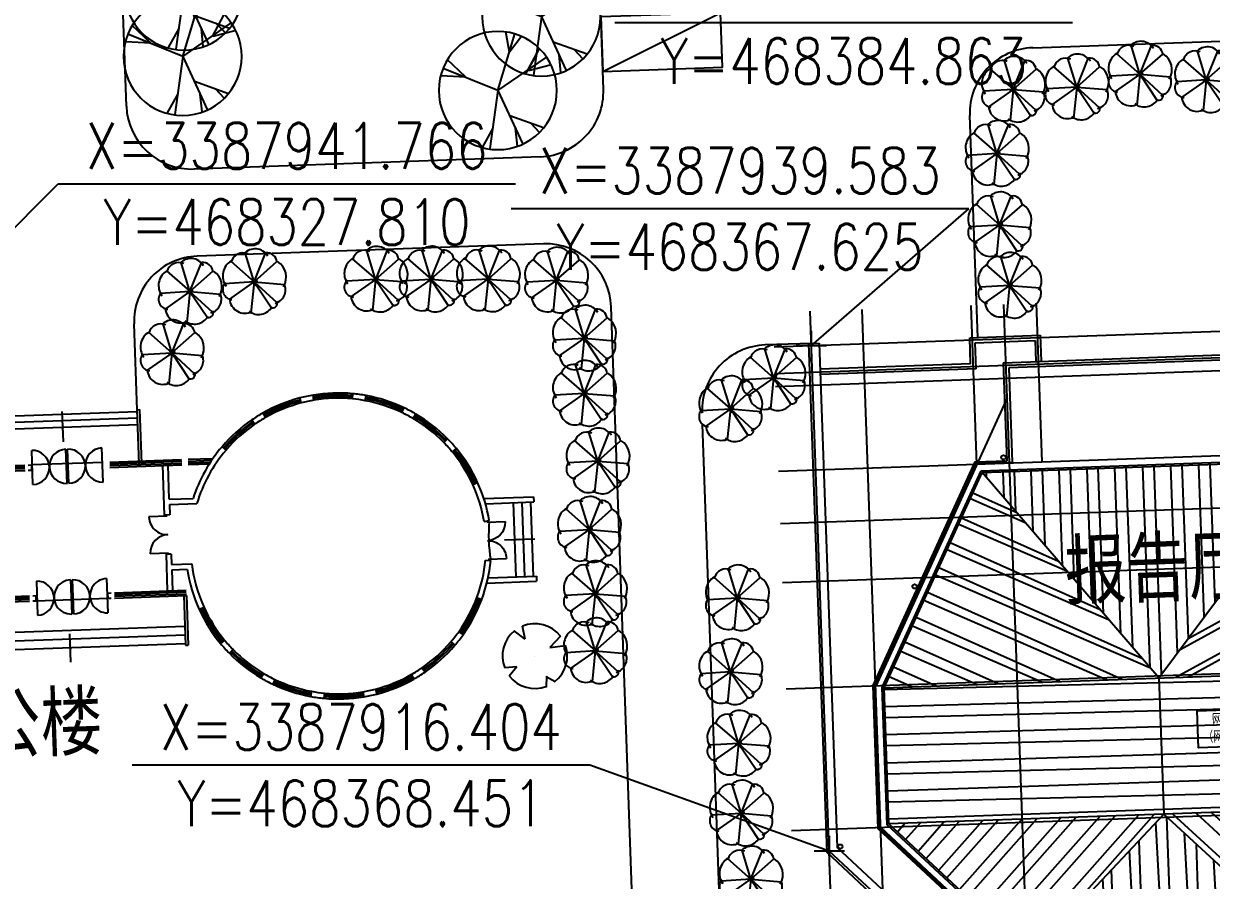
# Model space of a CAD drawing. Header units: millimetres. Extents: x 468001845 to 468595845, y 3387484553 to 3388325553.
# Drawn here: x 468331486 to 468385980, y 3387915068 to 3387954367 of the extents above; entities that cross this region are included whole.
import ezdxf
from ezdxf.enums import TextEntityAlignment as Align

# ---------------------------------------------------------------- set-up
doc = ezdxf.new("R2010")
doc.units = ezdxf.units.MM
doc.linetypes.add('10', pattern=[1, 0.5, 0.5])
for name, color, linetype in [('DE', 134, 'Continuous'), ('DOTE', 1, 'Continuous'), ('F-树13', 114, 'Continuous'), ('GROUND', 2, 'Continuous'), ('N-ROAD', 4, 'Continuous'), ('PUB_DIM', 3, 'Continuous'), ('PUB_TEXT', 7, 'Continuous'), ('ROOF', 4, 'Continuous'), ('STAIR', 121, 'Continuous'), ('TEXT', 7, 'Continuous'), ('WALL', 7, 'Continuous'), ('WINDOW', 4, 'Continuous'), ('WINDOW_TEXT', 7, 'Continuous'), ('树', 104, 'Continuous'), ('绿化', 3, 'Continuous'), ('花灌木', 223, 'Continuous')]:
    doc.layers.add(name, color=color, linetype=linetype)
doc.styles.add('_DIMFONT', font='TXT.shx')
doc.styles.add('_HZTXT', font='txt.shx', dxfattribs={"width": 0.7, "bigfont": 'HZTXT.shx'})
doc.styles.add('SIMPLEX', font='SIMPLEX.SHX')
doc.styles.add('WG', font='STXIHEI.TTF', dxfattribs={"width": 0.8})
pattern_1 = [(90, (-181850.1639569344, -6256.34161043202), (-1270, 1.13686837721616e-13), []), (90, (-182299.1767629878, -5807.328804378562), (-1270, 1.13686837721616e-13), [])]

# ---------------------------------------------------------------- blocks, each defined once
blk = doc.blocks.new('02PTRX08')
at = {"color": 0, "linetype": 'ByBlock'}
for p, q in [((-0.06754715253616528, 0), (0.0706788633450417, 0)), ((0, -0.05398104935652714), (0, 0.06044406731721086))]:
    blk.add_line(p, q, dxfattribs=at)
for centre, radius, start, end in [((-0.2444469110109084, 0.1575378588602652), 0.2358115336882705, 91.36555768195548, 199.1523514479919), ((-0.1620721245333456, 0.33056388872886), 0.1579939168603389, 65.30247100971155, 157.5633587433249), ((0.03956475817616756, 0.2261975507167842), 0.2948221334020513, 28.76711577752918, 117.9186645853691), ((0.243333004720955, 0.1785228134183621), 0.2262588638116571, 345.1795088572457, 83.81543695657898), ((-0.3189557791941517, -0.02049590830079229), 0.196235317676528, 126.0245225012421, 226.270048839066), ((0.2704011636932071, -0.0713858798600473), 0.2489044380003712, 292.6103806795982, 30.50757083112521), ((0.4433281197877985, 0.08979986208376367), 0.07382871021260978, 301.8635812136633, 87.21263883495439), ((-0.1917309953741331, -0.1458048667523828), 0.2781617517044052, 181.824264199946, 276.2171301845432), ((0.1480982003123392, -0.2501063259058718), 0.248636628984108, 244.9776269183911, 356.9743550590821), ((-0.0610443969785246, -0.3561255021637644), 0.1604041198624896, 196.7003815600659, 325.2047219933062)]:
    blk.add_arc(centre, radius, start, end, dxfattribs=at)
blk = doc.blocks.new('A$C62FD21C1')
at = {"layer": '绿化'}
blk.add_line((1458.402292311192, 1507.22363948822), (1444.248900055885, 1497.997279167175), dxfattribs=at)
at = {"layer": '花灌木'}
for p, q in [((1452.344236910343, 1502.226796627045), (1096.971836149693, 2846.2152967453)), ((1454.432615250349, 1498.230276584625), (2028.605806201696, 2799.063850879669)), ((412.4206784963608, 2488.545970439911), (1458.402292311192, 1507.22363948822)), ((1452.344236910343, 1502.226796627045), (2534.809927850962, 2395.040266990662)), ((1454.432615250349, 1498.230276584625), (92.465721398592, 1467.104056358337)), ((1444.248900055885, 1497.997279167175), (296.4263403117657, 751.772102355957)), ((1452.344236910343, 1502.226796627045), (1259.851942330599, 83.76062679290771)), ((1452.344236910343, 1502.226796627045), (2208.287659913301, 276.7493939399719)), ((1452.344236910343, 1502.226796627045), (2844.814601778984, 1339.015613079071)), ((1452.344236910343, 1502.226796627045), (2457.839238584042, 513.9225606918335))]:
    blk.add_line(p, q, dxfattribs=at)
at = {"layer": '绿化', "xscale": 2880, "yscale": 2880, "zscale": 2880, "rotation": 297.5864838025413}
blk.add_blockref('02PTRX08', (1452.344203293324, 1502.226528644562), dxfattribs=at)
blk = doc.blocks.new('A$C73886351')
at = {"layer": 'F-树13'}
for p, q in [((3508.178071380476, 7440.787867574487), (2585.424298710772, 8590.757640749682)), ((4508.192488116678, 4510.781754055992), (3052.211090900004, 8793.479612231255)), ((3510.016084869625, 7412.149676494766), (3741.452507695649, 8981.647202081047)), ((2161.102810332086, 6001.207597331144), (1249.344007232809, 7554.922065959312)), ((4508.192488116678, 4510.781754055992), (736.6441554493504, 6917.458182758186)), ((4508.192488116678, 4510.781754055992), (8634.23370909132, 6359.068603120744)), ((6945.188213174231, 5646.106265571434), (8296.019491239102, 7028.339811979327)), ((2126.189544490539, 5970.135215208866), (440.729731910862, 6351.420008653309)), ((6947.031050845864, 5617.392908633687), (8818.06181056879, 5795.064389547799)), ((4508.192488116678, 4510.781754055992), (2779.07553103508, 397.9455606290139)), ((4508.192488116678, 4510.781754055992), (5271.331607415224, 97.19751237658784)), ((3672.149399042013, 2585.709703267552), (1117.518836941221, 1558.086378082167)), ((2089.6913625038, 1937.17598929815), (1470.408875524183, 1235.208316660486)), ((3293.565812395769, 1582.570592257194), (3196.273236651323, 223.202002550941)), ((4986.339743385091, 1662.382042281795), (5852.067561304546, 249.6450113998726))]:
    blk.add_line(p, q, dxfattribs=at)
blk.add_circle((4516.363009608234, 4516.362999008503), 4519.230359219172, dxfattribs=at)
blk = doc.blocks.new('A$C7A7F17D7')
at = {"layer": '树'}
for p, q in [((1064.461977899075, 2275.075304031372), (958.6176670789719, 2872.060528278351)), ((1064.461977899075, 2275.075304031372), (579.6998383104801, 2669.184027671814)), ((2684.034389317036, 2356.799400806427), (2182.173370778561, 1845.556018829346)), ((2182.173370778561, 1845.556018829346), (2905.45302733779, 1913.526818275452)), ((1482.531437784433, 1479.69945526123), (1482.690974116325, 1479.782811641693)), ((1482.569528102875, 1479.820901870728), (1482.652883768082, 1479.661365032196)), ((628.8908385932446, 1018.702308177948), (80.07702097296715, 984.2144150733948)), ((628.8908385932446, 1018.702308177948), (267.8052891492844, 598.5173497200012)), ((1973.848592251539, 534.5792412757874), (1948.418229550123, 42.34585094451904)), ((1969.908418238163, 527.3291530609131), (2362.026458621025, 273.7304320335388))]:
    blk.add_line(p, q, dxfattribs=at)
for start, end in [(36.13004591824089, 110.624761029471), (127.1476123115546, 199.4587282398993), (306.0239023919269, 16.95503475318158), (215.8357190449334, 288.3017409415276)]:
    blk.add_arc((1482.611206114292, 1479.74113368988), 1487.497519003983, start, end, dxfattribs=at)
blk = doc.blocks.new('30805103849532')
for radius, start, end in [(6863.999999999995, 262.5052825461234, 277.4947174539768), (6780.000000000003, 262.5052825461233, 277.4947174539767), (7020.000000000001, 262.5052825461233, 277.4947174539766), (6935.999999999995, 262.5052825461234, 277.4947174539767)]:
    blk.add_arc((-5.966285243630409e-09, 6841.052550594835), radius, start, end)
at = {"style": 'SIMPLEX', "flags": 9}
blk.add_attdef('A', text='', height=1, rotation=359.9999999999999, dxfattribs=at).set_placement((-1.455191522836685e-11, 1.091393642127514e-11), align=Align.MIDDLE)
blk = doc.blocks.new('_A2GEX')
for p, q in [((-0.487500000000466, -0.2375000000001663), (-0.487500000000466, 0.2375000000001661)), ((-0.01249999999989599, -0.2375000000001663), (-0.01249999999989599, 0.2375000000001661)), ((0.01249999999989635, -0.2375000000001663), (0.01249999999989635, 0.2375000000001661)), ((0.4875000000004663, -0.2375000000001663), (0.4875000000004663, 0.2375000000001661))]:
    blk.add_line(p, q)
for centre, start, end in [((-0.487500000000466, -6.534385248228122e-17), 270, 90), ((-0.01250000000013369, -6.534385248228122e-17), 90, 270), ((0.01250000000013406, -6.534385248228122e-17), 270, 90), ((0.4875000000004663, -6.534385248228122e-17), 90, 270)]:
    blk.add_arc(centre, 0.2375000000001662, start, end)
blk = doc.blocks.new('_ARROW')
blk.add_solid([(0, 0), (-1, 0.1), (-1, -0.1)])
blk = doc.blocks.new('30805111539836')
for p, q in [((-1649.999999999978, 120), (1649.999999999978, 120)), ((-1649.999999999978, 39.59999999999854), (1649.999999999978, 39.59999999999854)), ((-1649.999999999978, -39.59999999999854), (1649.999999999978, -39.59999999999854)), ((-1649.999999999978, -120), (1649.999999999978, -120))]:
    blk.add_line(p, q)
at = {"style": 'SIMPLEX', "flags": 9}
blk.add_attdef('A', text='', height=1, dxfattribs=at).set_placement((0, 0), align=Align.MIDDLE)
blk = doc.blocks.new('30805103903372')
for radius in [6864, 6780.000000000002, 7020.000000000001, 6936]:
    blk.add_arc((-5.944457370787859e-09, 6841.052550594821), radius, 262.5052825461231, 277.4947174539765)
at = {"style": 'SIMPLEX', "flags": 9}
blk.add_attdef('A', text='', height=1, dxfattribs=at).set_placement((-7.275957614183426e-12, -1.091393642127514e-11), align=Align.MIDDLE)
blk = doc.blocks.new('30805110503372')
for radius in [6863.999999999861, 6779.999999999861, 7019.99999999986, 6935.999999999861]:
    blk.add_arc((-5.937181413173676e-09, 6841.052550594683), radius, 262.5052825461228, 277.4947174539766)
at = {"style": 'SIMPLEX', "flags": 9}
blk.add_attdef('A', text='', height=1, dxfattribs=at).set_placement((7.275957614183426e-12, 3.637978807091713e-12), align=Align.MIDDLE)
blk = doc.blocks.new('_DBLK1')
for p, q in [((-0.47, 0), (-0.47, -0.47)), ((0.4699999999999999, 0), (0.4699999999999999, -0.47))]:
    blk.add_line(p, q)
for centre, start, end in [((-0.47, 0), 270, 0), ((0.4699999999999999, 0), 180, 270)]:
    blk.add_arc(centre, 0.47, start, end)
at = {"layer": 'WINDOW_TEXT', "style": 'SIMPLEX', "flags": 9}
blk.add_attdef('A', text='', height=1, dxfattribs=at).set_placement((0, 1.5), align=Align.MIDDLE)
blk = doc.blocks.new('30805111542372')
for p, q in [((-1650, 120), (1650.000000000007, 120)), ((-1650, 39.59999999999854), (1650.000000000007, 39.59999999999854)), ((-1650, -39.59999999999854), (1650.000000000007, -39.59999999999854)), ((-1650, -120), (1650.000000000007, -120))]:
    blk.add_line(p, q)
at = {"style": 'SIMPLEX', "flags": 9}
blk.add_attdef('A', text='', height=1, dxfattribs=at).set_placement((0, 0), align=Align.MIDDLE)
blk = doc.blocks.new('30805103915680')
for radius, start in [(6863.999999999998, 262.5052825461233), (6780.000000000001, 262.5052825461232), (7019.999999999999, 262.5052825461233), (6935.999999999999, 262.5052825461233)]:
    blk.add_arc((-5.951733328402042e-09, 6841.052550594824), radius, start, 277.4947174539766)
at = {"style": 'SIMPLEX', "flags": 9}
blk.add_attdef('A', text='', height=1, dxfattribs=at).set_placement((2.91038304567337e-11, -3.637978807091713e-12), align=Align.MIDDLE)
blk = doc.blocks.new('30805103916772')
for radius, start, end in [(7020.000000000001, 82.50528254612304, 97.4947174539764), (6935.999999999998, 82.50528254612304, 97.4947174539764), (6863.999999999999, 82.50528254612311, 97.49471745397648), (6779.999999999999, 82.50528254612304, 97.4947174539764)]:
    blk.add_arc((5.951733328402042e-09, -6841.052550594815), radius, start, end)
at = {"style": 'SIMPLEX', "flags": 9}
blk.add_attdef('A', text='', height=1, dxfattribs=at).set_placement((1.455191522836685e-11, -5.456968210637569e-12), align=Align.MIDDLE)
blk = doc.blocks.new('30805103855852')
for radius, start in [(6864.000000000002, 262.505282546123), (6780.000000000001, 262.505282546123), (7019.999999999999, 262.5052825461229), (6936.000000000001, 262.5052825461229)]:
    blk.add_arc((-5.922629497945309e-09, 6841.052550594843), radius, start, 277.4947174539764)
at = {"style": 'SIMPLEX', "flags": 9}
blk.add_attdef('A', text='', height=1, dxfattribs=at).set_placement((7.275957614183426e-12, 1.818989403545856e-11), align=Align.MIDDLE)
blk = doc.blocks.new('30805111522096')
for p, q in [((-1649.999999999978, 120), (1649.999999999971, 120)), ((-1649.999999999978, 39.59999999999854), (1649.999999999971, 39.59999999999854)), ((-1649.999999999978, -39.59999999999854), (1649.999999999971, -39.59999999999854)), ((-1649.999999999978, -120), (1649.999999999971, -120))]:
    blk.add_line(p, q)
at = {"style": 'SIMPLEX', "flags": 9}
blk.add_attdef('A', text='', height=1, dxfattribs=at).set_placement((0, 0), align=Align.MIDDLE)
blk = doc.blocks.new('30805111528468')
for p, q in [((-1650, 120), (1650, 120)), ((-1650, 39.59999999999854), (1650, 39.59999999999854)), ((-1650, -39.59999999999854), (1650, -39.59999999999854)), ((-1650, -120), (1650, -120))]:
    blk.add_line(p, q)
at = {"style": 'SIMPLEX', "flags": 9}
blk.add_attdef('A', text='', height=1, dxfattribs=at).set_placement((0, 0), align=Align.MIDDLE)
blk = doc.blocks.new('30805103857004')
for radius, end in [(6863.999999999999, 277.4947174539762), (6780.000000000002, 277.4947174539762), (7019.999999999999, 277.4947174539762), (6935.999999999998, 277.4947174539761)]:
    blk.add_arc((-5.915353540331125e-09, 6841.052550594839), radius, 262.5052825461228, end)
at = {"style": 'SIMPLEX', "flags": 9}
blk.add_attdef('A', text='', height=1, dxfattribs=at).set_placement((-2.182787284255028e-11, 1.455191522836685e-11), align=Align.MIDDLE)
blk = doc.blocks.new('30805103853212')
for radius, start in [(6863.999999999999, 262.5052825461231), (6780.000000000002, 262.5052825461231), (7019.999999999999, 262.5052825461232), (6935.999999999999, 262.5052825461231)]:
    blk.add_arc((-5.937181413173676e-09, 6841.052550594824), radius, start, 277.4947174539765)
at = {"style": 'SIMPLEX', "flags": 9}
blk.add_attdef('A', text='', height=1, dxfattribs=at).set_placement((-1.455191522836685e-11, -1.818989403545856e-11), align=Align.MIDDLE)
blk = doc.blocks.new('30805103854752')
for radius, start in [(6864.000000000001, 262.5052825461231), (6779.999999999998, 262.5052825461232), (7020.000000000001, 262.5052825461232), (6935.999999999999, 262.5052825461231)]:
    blk.add_arc((-5.944457370787859e-09, 6841.052550594824), radius, start, 277.4947174539765)
at = {"style": 'SIMPLEX', "flags": 9}
blk.add_attdef('A', text='', height=1, dxfattribs=at).set_placement((0, 0), align=Align.MIDDLE)
blk = doc.blocks.new('30805103847724')
for radius in [6864.000000000002, 6780.000000000002, 7020.000000000002, 6936.000000000002]:
    blk.add_arc((-5.951733328402042e-09, 6841.052550594817), radius, 262.5052825461232, 277.4947174539765)
at = {"style": 'SIMPLEX', "flags": 9}
blk.add_attdef('A', text='', height=1, dxfattribs=at).set_placement((-1.455191522836685e-11, -2.182787284255028e-11), align=Align.MIDDLE)
blk = doc.blocks.new('30805103904472')
for radius in [6863.999999999999, 6780, 7020.000000000001, 6935.999999999998]:
    blk.add_arc((-5.944457370787859e-09, 6841.052550594824), radius, 262.5052825461232, 277.4947174539765)
at = {"style": 'SIMPLEX', "flags": 9}
blk.add_attdef('A', text='', height=1, dxfattribs=at).set_placement((7.275957614183426e-12, -5.456968210637569e-12), align=Align.MIDDLE)
blk = doc.blocks.new('30805103913152')
for radius, start, end in [(6864.000000000002, 262.5052825461235, 277.4947174539767), (6780.000000000001, 262.5052825461234, 277.4947174539767), (7020.000000000001, 262.5052825461235, 277.4947174539769), (6936.000000000004, 262.5052825461235, 277.4947174539767)]:
    blk.add_arc((-5.980837158858776e-09, 6841.052550594832), radius, start, end)
at = {"style": 'SIMPLEX', "flags": 9}
blk.add_attdef('A', text='', height=1, dxfattribs=at).set_placement((0, -3.637978807091713e-12), align=Align.MIDDLE)
blk = doc.blocks.new('30805103914408')
for radius in [7020, 6935.999999999999, 6864.000000000001, 6780.000000000001]:
    blk.add_arc((5.980837158858776e-09, -6841.052550594829), radius, 82.50528254612335, 97.49471745397672)
at = {"style": 'SIMPLEX', "flags": 9}
blk.add_attdef('A', text='', height=1, dxfattribs=at).set_placement((0, 0), align=Align.MIDDLE)
blk = doc.blocks.new('A$C769E1208')
at = {"layer": 'GROUND'}
for p, q in [((45840.0000301054, 12135.52312825876), (42540.0000301054, 12135.52312825876)), ((42540.00003010535, 5895.523128258763), (45840.00003010535, 5895.523128258763))]:
    blk.add_line(p, q, dxfattribs=at)
blk.add_arc((70172.10513129593, 7915.523128264584), 6780.000000000007, 172.5052825460733, 187.4947174539267, dxfattribs=at)
at = {"layer": 'N-ROAD'}
for p, q in [((47485.14721636276, 12015.5231282583), (47485.14721636275, 14495.52312825853)), ((47605.14721636276, 12015.5231282583), (47605.14721636275, 14495.52312825853))]:
    blk.add_line(p, q, dxfattribs=at)
at = {"layer": 'STAIR'}
for p, q in [((40894.85284384702, 14415.52312825853), (47485.14721636275, 14415.52312825852)), ((44029.29843538138, 14530.00652103766), (44029.29843538138, 13137.77230028284)), ((47485.14721636275, 14495.52312825853), (47605.14721636275, 14495.52312825853)), ((40894.85284384703, 14115.52312825852), (47485.14721636275, 14115.52312825852)), ((40894.85284384705, 13815.52312825853), (47485.14721636276, 13815.52312825853)), ((63236.61399564501, 9855.523128258006), (65520.00003010627, 9855.523128258035)), ((65520.00003010628, 9855.523128258035), (65520.00003010627, 9615.523128257977)), ((63301.04987576166, 9615.523128257948), (65520.00003010627, 9615.523128257977)), ((64570.00003010628, 9615.523128257948), (64570.00003010628, 6215.52312825853)), ((64970.00003010628, 9615.523128257948), (64970.00003010628, 6215.52312825853)), ((65370.00003010628, 9615.523128257948), (65370.00003010628, 6215.52312825853)), ((65506.30860041524, 7915.523128258297), (64114.07437966042, 7915.523128258297)), ((63301.04987576147, 6215.52312825853), (65520.00003010625, 6215.523128258501)), ((65520.00003010625, 6215.523128258501), (65520.00003010627, 5975.523128258443)), ((49320.00003010539, 5895.523128258748), (49320.00003010537, 3615.523128258399)), ((49440.00003010539, 5895.523128258748), (49440.00003010539, 3615.523128258399)), ((63236.61399564479, 5975.523128258472), (65520.00003010627, 5975.523128258443)), ((39180.00003010537, 4495.523128258414), (49320.00003010539, 4495.523128258414)), ((39180.00003010537, 4095.523128258414), (49320.00003010537, 4095.523128258414)), ((44029.29843538138, 3028.081986319041), (44029.29843538138, 4320.316207073862)), ((39180.00003010537, 3695.523128258414), (49320.00003010537, 3695.523128258414)), ((49320.00003010537, 3615.523128258399), (49440.00003010539, 3615.523128258399))]:
    blk.add_line(p, q, dxfattribs=at)
at = {"layer": 'WALL'}
for p, q in [((55021.92917000098, 14534.67473172789), (54969.96205990876, 14768.98098317813)), ((55605.65220401346, 14637.60085188581), (55574.34785618717, 14875.55050581953)), ((57374.34785618738, 14637.60085188734), (57405.65220401325, 14875.55050582111)), ((57958.07089020006, 14534.67473173043), (58010.03800029188, 14768.98098318077)), ((52846.58149596164, 13633.38123991646), (52717.6109283813, 13835.7832969663)), ((53359.89891723756, 13929.74519127044), (53249.09887784398, 14142.63800766024)), ((59620.10114296454, 13929.74519127587), (59730.90118235775, 14142.63800766587)), ((60133.41856424099, 13633.38123992278), (60262.38913182098, 13835.78329697283)), ((51314.75040907052, 12658.64355261739), (51491.6820200461, 12496.48558939145)), ((61488.3180401585, 12496.48558940011), (61665.2496511338, 12658.64355262637)), ((42390.00003010537, 12135.52312825876), (42540.0000301054, 12135.52312825876)), ((42540.0000301054, 12135.52312825876), (42540.0000301054, 11895.52312825876)), ((61869.31619193447, 12042.42967325015), (62059.73446314964, 12188.51486068347)), ((42390.00003010537, 11895.52312825876), (42540.0000301054, 11895.52312825876)), ((48570.00003010542, 9615.523128258763), (48570.00003010542, 11895.52312825879)), ((48570.00003010542, 11895.52312825879), (48810.00003010542, 11895.52312825879)), ((48810.00003010542, 10335.52312825876), (48810.00003010542, 11895.52312825879)), ((62753.66401802277, 10510.69430690522), (62975.38663706406, 10602.55877340598)), ((48810.00003010542, 10335.52312825876), (49900.31111483875, 10335.5231282587)), ((48810.00003010542, 10095.52312825876), (50070.03118282987, 10095.52312825869)), ((48810.00003010542, 10095.52312825876), (48810.00003010542, 9615.523128258763)), ((48810.00003010542, 9615.523128258763), (48570.00003010542, 9615.523128258763)), ((63212.07775373347, 8799.870954351427), (63450.02740766716, 8831.175302177726)), ((48570.00003010542, 7815.523128258763), (48570.00003010542, 6135.523128258763)), ((48810.00003010542, 7815.523128258763), (48570.00003010541, 7815.523128258763)), ((48810.00003010542, 7815.523128258763), (48810.00003010542, 7335.523128258763)), ((48810.00003010542, 7335.523128258763), (49734.8538436792, 7335.523128258792)), ((48810.00003010542, 7095.523128258763), (48810.00003010542, 6135.523128258763)), ((48810.00003010542, 7095.523128258763), (49518.05625523256, 7095.523128258792)), ((63212.07775373501, 7031.175302177522), (63450.02740766876, 6999.870954351645)), ((42390.00003010531, 6135.523128258763), (42540.00003010534, 6135.523128258763)), ((42540.00003010534, 5895.523128258763), (42540.00003010534, 6135.523128258763)), ((45840.00003010535, 5895.523128258763), (45840.00003010535, 6135.523128258763)), ((45840.00003010535, 6135.523128258763), (45990.00003010539, 6135.523128258763)), ((48570.00003010542, 6135.523128258763), (48810.00003010542, 6135.523128258763)), ((42390.00003010531, 5895.523128258763), (42540.00003010534, 5895.523128258763)), ((45840.00003010535, 5895.523128258763), (45990.00003010539, 5895.523128258763)), ((50226.33604218975, 5320.351949612057), (50004.61342314846, 5228.487483111297)), ((62753.66401802728, 5320.351949622927), (62975.38663706873, 5228.487483122561)), ((51110.68386827804, 3788.61658326714), (50920.26559706288, 3642.531395833808)), ((51491.68202005403, 3334.560667117126), (51314.75040907873, 3172.402703890883)), ((61488.31804016647, 3334.560667125828), (61665.24965114205, 3172.40270389989)), ((61869.31619194166, 3788.616583276467), (62059.73446315707, 3642.531395843471)), ((52846.58149597154, 2197.665016594459), (52717.61092839154, 1995.262959544401)), ((60133.41856425094, 2197.665016600804), (60262.38913183128, 1995.262959550979)), ((53359.89891724801, 1901.301065241365), (53249.09887785479, 1688.408248851381)), ((59620.10114297501, 1901.301065246822), (59730.9011823686, 1688.408248857028)), ((55021.92917001247, 1296.371524786809), (54969.96205992067, 1062.065273336484)), ((55605.65220402519, 1193.445404629892), (55574.34785619931, 955.4957506961218)), ((57374.34785619909, 1193.445404631435), (57405.65220402539, 955.4957506977225)), ((57958.0708902116, 1296.371524789371), (58010.03800030383, 1062.065273339133))]:
    blk.add_line(p, q, dxfattribs=at)
for centre, radius, start, end in [((56490.00003010627, 7915.523128258617), 7020, 97.49471745397648, 102.505282546123), ((56490.00003010627, 7915.523128258617), 7020, 77.49471745397645, 82.50528254612318), ((56490.00003010627, 7915.523128258617), 6780, 97.4947174539765, 102.505282546123), ((56490.00003010627, 7915.523128258617), 6780, 77.49471745397649, 82.50528254612315), ((56490.00003010627, 7915.523128258617), 7020, 117.4947174539763, 122.5052825461227), ((56490.00003010627, 7915.523128258617), 6780, 117.4947174539763, 122.5052825461228), ((56490.00003010627, 7915.523128258617), 6780, 57.49471745397653, 62.50528254612303), ((56490.00003010627, 7915.523128258617), 7020, 57.49471745397648, 62.50528254612313), ((56490.00003010721, 7915.523128258428), 7020.000000000935, 137.4947174539761, 159.834725156657), ((56490.00003010627, 7915.523128258617), 7020, 37.49471745397661, 42.50528254612319), ((56490.00003010777, 7915.52312825805), 6780.000000001597, 137.4947174539766, 161.244284545128), ((56490.00003010627, 7915.523128258617), 6780, 37.49471745397676, 42.50528254612315), ((56490.00003010627, 7915.523128258617), 6780, 7.494717453976592, 22.50528254612332), ((56490.00003010627, 7915.523128258617), 7020, 7.494717453976592, 22.50528254612332), ((56490.00003010644, 7915.523128258676), 7020.000000000182, 186.7079831580367, 202.5052825461228), ((56490.00003010614, 7915.523128258559), 6779.999999999859, 184.9074067826449, 202.5052825461229), ((56490.00003010627, 7915.523128258617), 6780, 337.4947174539764, 352.5052825461232), ((56490.00003010627, 7915.523128258617), 7020, 337.4947174539765, 352.5052825461232), ((56490.00003010634, 7915.523128258661), 7020.000000000073, 217.4947174539763, 222.5052825461229), ((56490.00003010614, 7915.523128258559), 6779.999999999859, 217.4947174539766, 222.5052825461233), ((56490.00003010627, 7915.523128258617), 6780, 317.4947174539766, 322.5052825461231), ((56490.00003010627, 7915.523128258617), 7020, 317.4947174539765, 322.5052825461231), ((56490.00003010627, 7915.523128258617), 6780, 237.4947174539764, 242.5052825461232), ((56490.00003010627, 7915.523128258617), 6780, 297.4947174539766, 302.5052825461232), ((56490.00003010627, 7915.523128258617), 7020, 237.4947174539764, 242.5052825461232), ((56490.00003010627, 7915.523128258617), 7020, 297.4947174539768, 302.5052825461233), ((56490.00003010627, 7915.523128258617), 6780, 257.4947174539765, 262.5052825461234), ((56490.00003010627, 7915.523128258617), 6780, 277.4947174539767, 282.5052825461234), ((56490.00003010627, 7915.523128258617), 7020, 257.4947174539765, 262.5052825461234), ((56490.00003010627, 7915.523128258617), 7020, 277.4947174539768, 282.5052825461235)]:
    blk.add_arc(centre, radius, start, end, dxfattribs=at)
at = {"layer": 'WINDOW'}
for p, q in [((49740.00003010542, 12135.52312825876), (50880.00894276935, 12135.52312825876)), ((49740.00003010542, 12055.12312825877), (50820.4222821607, 12055.12312825877)), ((49740.00003010542, 11975.92312825877), (50763.43458125304, 11975.92312825876)), ((49740.00003010542, 11895.52312825876), (50707.26711218593, 11895.52312825876))]:
    blk.add_line(p, q, dxfattribs=at)
at = {"layer": 'STAIR', "yscale": 700, "zscale": 700}
for p, xscale, rotation in [((44029.29843538138, 13137.77230028267), -700, 90), ((64114.07437966019, 7915.523128258355), 700, 180), ((44029.29843538138, 4320.316207074036), 700, 90)]:
    blk.add_blockref('_ARROW', p, dxfattribs=dict(at, xscale=xscale, rotation=rotation))
at = {"layer": 'WINDOW'}
for name, p, rotation in [('30805103855852', (54150.22225624783, 14344.00972845918), 200), ('30805103854752', (56490.00003010032, 14756.57567885345), 180), ('30805103853212', (58829.77780395356, 14344.00972846322), 160), ('30805103857004', (52092.65621336489, 13156.0734197229), 220), ('30805103847724', (60887.34384683857, 13156.07341973053), 140), ('30805103849532', (62414.52532754274, 11336.04940356121), 120), ('30805110503372', (50565.47473266978, 4494.996852956072), 300.0000000000001), ('30805103916772', (62414.52532754869, 4494.99685296636), 240), ('30805103903372', (52092.65621337396, 2674.972836786721), 320), ('30805103915680', (60887.34384684768, 2674.972836794375), 40), ('30805103904472', (54150.22225625899, 1487.036528054014), 340), ('30805103913152', (58829.77780396477, 1487.036528058088), 20), ('30805103914408', (56490.00003011225, 1074.4705776638), 180)]:
    blk.add_blockref(name, p, dxfattribs=dict(at, rotation=rotation))
at = {"layer": 'WINDOW', "xscale": 3300, "yscale": 3300, "zscale": 3300}
blk.add_blockref('_A2GEX', (44190.0000301054, 12015.52312825876), dxfattribs=at)
at = {"layer": 'WINDOW'}
for name, p in [('30805111522096', (40590.00003010539, 12015.52312825876)), ('30805111528468', (47790.00003010542, 12015.52312825876)), ('30805111539836', (40590.00003010532, 6015.523128258763)), ('30805111542372', (47790.00003010538, 6015.523128258763))]:
    blk.add_blockref(name, p, dxfattribs=at)
for name, p, xscale, yscale, zscale, rotation in [('_DBLK1', (48690.00003010542, 8715.523128258763), 1800, 1800, 1800, 270), ('_DBLK1', (63331.0525807011, 7915.523128264584), 1800, -1800, 1800, 270), ('_A2GEX', (44190.00003010535, 6015.523128258763), 3300, 3300, 3300, 180)]:
    blk.add_blockref(name, p, dxfattribs=dict(at, xscale=xscale, yscale=yscale, zscale=zscale, rotation=rotation))
at = {"style": 'SIMPLEX', "flags": 9}
blk.add_attdef('A', text='', height=1, dxfattribs=at).set_placement((50340.11264500359, 12015.52312825876), align=Align.MIDDLE)
blk = doc.blocks.new('_DIMZB1')
blk.add_line((0, 0), (3000, 0))
at = {"style": '_DIMFONT', "width": 0.8}
for tag, p in [('X=', (1500, 250)), ('Y=', (1500, -250))]:
    blk.add_attdef(tag, text='', height=300, dxfattribs=at).set_placement(p, align=Align.MIDDLE)
blk = doc.blocks.new('A$C3B41434F')
h = blk.add_hatch()
h.set_pattern_fill('STEEL', color=256, scale=400, angle=45, style=0)
h.set_pattern_definition([(153.4349488229213, (4485.095871663711, 18892.51556013019), (-567.9612662849612, -1135.922532569886), []), (153.4349488229213, (3882.681977401633, 18691.71092870951), (-567.9612662849612, -1135.922532569886), [])])
h.paths.add_polyline_path([(17105.09587166374, 18892.5155601336), (9339.948787391972, 28602.2213915864), (4485.095871663713, 18892.5155601302)])
h = blk.add_hatch()
h.set_pattern_fill('STEEL', color=256, scale=400, angle=45, style=0)
h.set_pattern_definition(pattern_1)
h.paths.add_polyline_path([(17105.09587166374, 18892.5155601336), (24870.24295593549, 28602.22139158638), (9339.948787391972, 28602.2213915864)])
h = blk.add_hatch()
h.set_pattern_fill('STEEL', color=256, scale=400, angle=45, style=0)
h.set_pattern_definition([(26.56505117707872, (29725.09587166377, 18892.51556013019), (567.9612662849612, -1135.922532569886), []), (26.56505117707872, (30327.50976592585, 18691.71092870951), (567.9612662849612, -1135.922532569886), [])])
h.paths.add_polyline_path([(24870.24295593545, 28602.22139158642), (29725.09587166371, 18892.51556013021), (17105.09587166365, 18892.5155601336)])
h = blk.add_hatch()
h.set_pattern_fill('STEEL', color=256, scale=400, angle=135, style=0)
h.set_pattern_definition([(180, (-181850.1639569344, -6256.34161043202), (-1.13686837721616e-13, -1270), []), (180, (-182299.1767629878, -6705.354416485478), (-1.13686837721616e-13, -1270), [])])
h.paths.add_polyline_path([(17105.09587166374, 12639.62254528813), (17105.09587166374, 18892.5155601336), (4485.095871663711, 18892.5155601302), (4485.09587166374, 12639.62254528815)])
h.paths.add_polyline_path([(29725.09587166362, 12639.6225452881), (29725.09587166377, 18892.515560137), (17105.09587166374, 18892.5155601336), (17105.09587166374, 12639.62254528813)])
h = blk.add_hatch()
h.set_pattern_fill('STEEL', color=256, scale=400, angle=45, style=0)
h.set_pattern_definition([(225.0000000000024, (10762.49702536606, 6362.221391586339), (898.0256121069518, -898.0256121068787), []), (225.0000000000024, (10762.49702536609, 5727.221391586339), (898.0256121069518, -898.0256121068787), [])])
h.paths.add_polyline_path([(4485.095871663736, 12639.62254528815), (10762.49702536606, 6362.221391586339), (17105.09587166374, 12639.62254528813)])
h = blk.add_hatch()
h.set_pattern_fill('STEEL', color=256, scale=400, angle=45, style=0)
h.set_pattern_definition(pattern_1)
h.paths.add_polyline_path([(23447.69471796143, 6362.221391586334), (17105.09587166374, 12639.62254528813), (10762.49702536606, 6362.221391586339)])
h = blk.add_hatch()
h.set_pattern_fill('STEEL', color=256, scale=400, angle=45, style=0)
h.set_pattern_definition([(314.9999999999977, (23447.69471796142, 6362.221391586339), (-898.0256121069518, -898.0256121068787), []), (314.9999999999977, (23447.69471796139, 5727.221391586339), (-898.0256121069518, -898.0256121068787), [])])
h.paths.add_polyline_path([(29725.09587166374, 12639.62254528817), (23447.69471796142, 6362.221391586354), (17105.09587166374, 12639.62254528814)])
for p, q in [((11985.09587166677, 34562.22139158641), (11985.09587166674, 33602.22139158632)), ((12225.09587166674, 34802.22139158641), (12225.09587166674, 33602.22139158632)), ((23365.09587166389, 34802.22139158638), (23365.09587166386, 33602.2213915863)), ((23605.09587166386, 34562.22139158637), (23605.09587166386, 33602.22139158629)), ((1705.095871663652, 33482.22139158635), (1585.095871663652, 33482.22139158635)), ((8985.095871667, 33602.22139158632), (2075.095871663652, 33602.22139158632)), ((9225.09587166697, 33362.22139158632), (2075.095871663652, 33362.22139158632)), ((35025.09587166365, 33002.22139158628), (35025.09587166365, 23308.05731293646)), ((17105.09587166374, 18892.5155601336), (9339.948787391972, 28602.2213915864)), ((17105.09587166374, 18892.5155601336), (24870.24295593551, 28602.2213915864)), ((4485.095871663711, 18892.5155601302), (29725.09587166377, 18892.515560137)), ((17105.09587166374, 18892.51556013359), (17105.09587166374, 12639.62254528813)), ((29725.09587166362, 12639.6225452881), (4485.09587166374, 12639.62254528815)), ((17105.09587166374, 12639.62254528813), (10762.49702536606, 6362.221391586339)), ((17105.09587166374, 12639.62254528813), (23447.69471796142, 6362.221391586339)), ((28184.45662029437, 10391.87651273222), (29535.03057236201, 9041.302560664604)), ((28099.60380655195, 10307.0236989898), (29450.17774102086, 8956.44972932346)), ((24445.94940328362, 3952.221391586332), (29959.29464107394, 9465.566629376517)), ((29959.29464107394, 9465.566629376517), (30305.77696385537, 9119.084306595098))]:
    blk.add_line(p, q)
blk.add_lwpolyline([(18812.16572422779, 17316.39497728366), (26592.80916574167, 17316.39497728366), (26592.80916574167, 15619.85288240958), (18812.16572422779, 15619.85288240958)], close=True)
at = {"layer": 'DOTE'}
for p, q in [((1705.095871663652, -5.384445830713958e-05), (1705.095871663652, 36274.40644731259)), ((4105.095871663623, -5.384445830713958e-05), (4105.095871663711, 36274.40644731256)), ((9105.09587166697, 28982.22139158635), (9105.09587166697, 36274.40644731259)), ((10605.09587166674, 28982.22139158635), (10605.09587166674, 36274.40644731259)), ((12105.09587166674, 28982.22139158635), (12105.09587166674, 36274.40644731259)), ((23605.09587166389, 28992.22139158635), (23605.09587166389, 36274.40644731258)), ((26905.09587166389, 24969.85483412084), (26905.09587166389, 36274.40644731258)), ((30105.09587166409, -5.384446558309719e-05), (30105.09587166406, 36274.40644731255)), ((32505.09587166365, 36274.40644731258), (32505.09587166365, -5.384445103118196e-05)), ((34905.09587166365, 36274.40644731258), (34905.09587166365, -5.384445103118196e-05)), ((36177.54973630782, 34682.22139158638), (0.0002379711368121207, 34682.22139158641)), ((0.0002379711368121207, 33482.22139158635), (36177.54973630776, 33482.22139158629)), ((0.0002379711368121207, 32882.22139158635), (36177.54973630776, 32882.22139158629)), ((10605.09587166703, 31982.22139158635), (4105.095871666796, 18982.22139158635)), ((10605.09587166386, -5.384445830713958e-05), (10605.09587166389, 31982.22139158635)), ((23605.09587166386, -5.384446558309719e-05), (23605.09587166383, 31982.22139158635)), ((23605.09587166354, 31982.22139158635), (30105.09587166377, 18982.22139158633)), ((36177.54973630782, 28982.22139158638), (0.0002379711368121207, 28982.22139158641)), ((36177.54973630782, 26582.22139158638), (0.0002379711368121207, 26582.22139158641)), ((29305.09587166374, 20582.22139158638), (36177.54973630782, 24018.44832390853)), ((0.0002379711368121207, 23882.22139158635), (36177.54973630776, 23882.22139158627)), ((36177.54973630779, 18982.22139158638), (0.0002379711368121207, 18982.22139158641)), ((36177.54973630776, 12482.22139158635), (0.0002379711368121207, 12482.22139158635)), ((10605.09587166389, 5982.221391586747), (4105.095871663769, 12482.22139158638)), ((30105.09587166365, 12482.22139158632), (23605.09587166389, 5982.221391586332)), ((9610.983321968873, 3582.221391586339), (1705.095871663652, 11488.10884189102)), ((24599.20842136169, 3582.221391586332), (32505.09587166694, 11488.108841891)), ((36177.54973630776, 5982.221391586332), (0.0002379711368121207, 5982.221391586354)), ((23605.09587166389, 5982.221391586332), (10605.09587166389, 5982.221391586747)), ((14705.09587166429, -5.384445830713958e-05), (14705.09587166429, 5982.221391586339)), ((19505.09587166339, -5.384446558309719e-05), (19505.09587166342, 5982.221391586332)), ((36177.54973630776, 3582.221391586332), (0.0002379711368121207, 3582.221391586325)), ((36177.54973630776, 2082.221391586332), (0.0002379711368121207, 2082.221391586354))]:
    blk.add_line(p, q, dxfattribs=at)
at = {"layer": 'ROOF'}
for centre in [(32184.59385167877, 32615.56046850537), (10338.89198876696, 29256.32656557253), (23853.19008290628, 29263.26476309844), (6048.778034214047, 23485.47050621652), (31954.34145973774, 21614.36401385837), (2215.732780808699, 11681.19701440062), (9814.969523740816, 4077.724910677876), (24406.26610689657, 4077.724910677876)]:
    blk.add_circle(centre, 100, dxfattribs=at)
at = {"layer": 'STAIR'}
for p, q in [((28735.99990962137, 7549.307252360806), (29796.66008140118, 8609.967424140625)), ((30008.79231723631, 8397.835591263873), (28948.13137731698, 7337.175784665182)), ((30220.92425085267, 8185.703456168332), (29160.26341167299, 7125.043750309189)), ((29796.66005928745, 8609.967402027192), (31578.56912465778, 6828.058290218331)), ((29881.51289514342, 8694.820237883185), (31663.4219837329, 6912.911058627993)), ((30433.05618446902, 7973.571321072792), (29372.39544602897, 6912.911715953196)), ((30645.18789935068, 7761.438967243106), (29584.52748038506, 6700.779681597116)), ((27335.92848287203, 6149.23582561146), (28665.28923150271, 7478.596574242161)), ((28481.44146839425, 7294.748811133679), (30249.20772961638, 5526.982549911547)), ((28516.79680745353, 7330.104150192979), (30249.20774640623, 5597.693211240308)), ((28552.15214651288, 7365.459489252324), (30249.20781692379, 5668.403818841391)), ((28665.28923150271, 7478.596574242161), (30362.34490191363, 5781.540903831228)), ((28700.64457056188, 7513.951913301644), (30433.05559682215, 5781.540887041403)), ((28728.92825626049, 7117.972701386017), (28764.28337495209, 7153.327857854754)), ((28735.99990962123, 7549.307252360988), (30503.76629173069, 5781.540870251505)), ((28912.77601936902, 7301.820464494544), (28877.42086290027, 7266.465345802942)), ((29124.908053725, 7089.688430138551), (29089.55279651663, 7054.333210707417)), ((30857.31961423237, 7549.306613413435), (29796.65951474116, 6488.647647241007)), ((31069.45132911403, 7337.174259583764), (30008.79154909728, 6276.515612884912)), ((31281.58304399572, 7125.041905754064), (30220.92358345335, 6064.383578528847)), ((27632.91312949115, 6021.956403518714), (28693.57293608988, 7082.61734343804)), ((27845.04526458669, 5809.824469902356), (28905.70497044586, 6870.485309082047)), ((28057.17739968223, 5597.692536285998), (29117.83700480187, 6658.35327472604)), ((28941.0602906165, 6905.840667030025), (28976.41551004763, 6941.195924238396)), ((31493.71631202108, 6912.911105066414), (29117.83625897142, 4537.033590649175)), ((29153.19232497248, 6693.708632674032), (29188.54764514318, 6729.063990622053)), ((29337.040088081, 6877.556395782558), (29301.68473013298, 6842.201075611891)), ((29549.17212243707, 6665.424361426463), (29513.81676448908, 6630.069041255796)), ((27335.92848287188, 6149.235825611577), (29117.83621148003, 4367.328006338423)), ((27420.78129661441, 6234.088639353846), (29202.68907054851, 4452.180774754692)), ((28269.30975351192, 5385.560821404339), (29329.96903915794, 6446.221240369974)), ((28481.4421073416, 5173.429106522664), (29542.10107351403, 6234.089206013879)), ((28693.57446117129, 4961.29739164099), (29754.23310787015, 6021.95717165777)), ((29365.32435932857, 6481.576598317952), (29400.67967949924, 6516.931956265958)), ((29577.4563936847, 6269.444563961843), (29612.81171385536, 6304.799921909835)), ((29761.30415679319, 6453.29232707034), (29725.9487988452, 6417.937006899672)), ((29789.58842804079, 6057.312529605733), (29824.94374821149, 6092.667887553725)), ((29973.43619114929, 6241.16029271423), (29938.08083320133, 6205.804972543563)), ((30185.56822550535, 6029.028258358165), (30150.21286755739, 5993.672938187468)), ((28905.70681500097, 4749.165676759316), (29966.36514222622, 5809.825137301705)), ((30001.72046239686, 5845.180495249653), (30037.07578256755, 5880.535853197631)), ((30433.05559682215, 5781.540887041403), (30249.20774640623, 5597.693211240308)), ((30503.76629173069, 5781.540870251505), (30249.20772961638, 5526.982549911547))]:
    blk.add_line(p, q, dxfattribs=at)
for radius in [1800, 1680]:
    blk.add_arc((30390.62909760646, 5640.119532483201), radius, 224.9999693896582, 44.9999693896585, dxfattribs=at)
at = {"layer": 'WALL'}
for p, q in [((1585.095871663652, 34802.22139158641), (1585.095871663652, 11438.40321440621)), ((1585.095871663652, 34802.22139158641), (2075.095871663652, 34802.22139158641)), ((2075.095871663652, 34802.22139158641), (2075.095871663652, 11641.36785996903)), ((8985.09587166697, 34802.22139158641), (12225.09587166674, 34802.22139158641)), ((8985.095871667, 33602.22139158632), (8985.09587166697, 34802.22139158641)), ((9225.09587166697, 34562.22139158641), (11985.09587166677, 34562.22139158641)), ((9225.09587166697, 33362.22139158632), (9225.09587166697, 34562.22139158641)), ((23365.09587166389, 34802.22139158638), (27025.09587166389, 34802.22139158638)), ((23605.09587166386, 34562.22139158637), (26785.09587166389, 34562.22139158638)), ((26785.09587166389, 34562.22139158638), (26785.09587166389, 33003.97232023079)), ((27025.09587166389, 33002.22139158629), (27025.09587166389, 34802.22139158638)), ((10485.09587166389, 33602.22139158632), (23725.09587166386, 33602.22139158628)), ((10485.09587166389, 33602.22139158632), (10485.09587166389, 29102.22139158641)), ((23485.09587166389, 33362.22139158629), (10725.09587166389, 33362.22139158632)), ((10725.09587166389, 33362.22139158632), (10725.09587166386, 29022.2213915864)), ((23485.09587166389, 33362.22139158629), (23485.09587166389, 29022.22139158638)), ((23725.09587166386, 33602.22139158628), (23725.09587166389, 29102.22139158638)), ((26785.09587166389, 33003.97232023079), (26785.09587166386, 32762.22139158629)), ((26785.09587166386, 32762.22139158629), (34785.09587166365, 32762.22139158629)), ((27025.09587166389, 33002.22139158629), (35025.09587166365, 33002.22139158628)), ((34785.09587166365, 23456.38547023643), (34785.09587166365, 32762.22139158629)), ((34785.09587166365, 23456.38547023643), (32135.09587166368, 22131.38547023639)), ((35025.09587166365, 23308.05731293646), (32625.09587166365, 22108.05731293641)), ((32135.09587166368, 22131.38547023639), (32135.09587166365, 12362.22139158635)), ((32625.09587166365, 22108.05731293641), (32625.09587166365, 12362.22139158635)), ((32135.09587166368, 12902.22139158635), (30225.09587166365, 12902.22139158635)), ((32135.09587166368, 12782.22139158635), (30225.09587166365, 12782.22139158635)), ((32135.09587166365, 12362.22139158635), (32625.09587166365, 12362.22139158635)), ((9764.242340046912, 3952.221391586325), (2075.095871663652, 11641.36785996903)), ((9561.277694484103, 3462.221391586325), (1585.095871663652, 11438.40321440621)), ((30305.77696385537, 9119.084306595098), (24648.91404884646, 3462.221391586332)), ((14585.09587166429, 5862.221391586339), (14585.09587166429, 1962.221391586339)), ((14825.09587166429, 5862.221391586339), (14825.09587166429, 2202.221391586339)), ((19385.09587166339, 2202.221391586332), (19385.09587166342, 5862.221391586347)), ((19625.09587166342, 5862.221391586347), (19625.09587166339, 1962.221391586332)), ((14585.09587166429, 3952.221391586325), (9764.242340046912, 3952.221391586325)), ((24445.94940328362, 3952.221391586332), (19625.09587166339, 3952.221391586332)), ((14585.09587166429, 3462.221391586325), (9561.277694484103, 3462.221391586325)), ((24648.91404884646, 3462.221391586332), (19625.09587166339, 3462.221391586332)), ((19385.09587166339, 2202.221391586332), (14825.09587166429, 2202.221391586339)), ((19625.09587166339, 1962.221391586332), (14585.09587166429, 1962.221391586339))]:
    blk.add_line(p, q, dxfattribs=at)
for points in [[(23725.09587166389, 29102.22139158638), (25179.25995031348, 29102.22139158638), (26499.25995031366, 26462.22139158632), (30225.09587166377, 19010.54954888701), (30225.09587166368, 12432.51576410158), (23654.80149914866, 5862.221391586332), (10555.39024417952, 5862.221391586339), (3985.095871663769, 12432.51576410158), (3985.095871663652, 19010.54954888005), (9030.931793017051, 29102.2213915864), (10485.09587166389, 29102.2213915864)], [(23485.09587166389, 29022.22139158638), (25129.81723121341, 29022.22139158638), (30145.09587166377, 18991.66411068704), (30145.09587166374, 12465.65284909145), (23621.66441415876, 5942.221391586334), (10588.52732916936, 5942.221391586338), (4065.09587166374, 12465.65284909145), (4065.095871663623, 18991.66411067995), (9080.374512117007, 29022.2213915864), (10725.09587166386, 29022.2213915864)]]:
    blk.add_lwpolyline(points, dxfattribs=at)
for points in [[(9290.506068291957, 28682.2213915864), (24919.68567503849, 28682.22139158638), (29805.0958716638, 18911.40099833693), (29805.09587166365, 12606.48546029822), (23480.83180295205, 6282.221391586338), (10729.35994037622, 6282.221391586343), (4405.095871663769, 12606.48546029825), (4405.095871663711, 18911.40099833018)], [(9339.948787391972, 28602.2213915864), (24870.24295593851, 28602.22139158638), (29725.09587166377, 18892.515560137), (29725.09587166362, 12639.6225452881), (23447.69471796215, 6362.221391586334), (10762.49702536606, 6362.221391586339), (4485.09587166374, 12639.62254528814), (4485.095871663711, 18892.51556013019)]]:
    blk.add_lwpolyline(points, close=True, dxfattribs=at)
at = {"layer": 'PUB_TEXT', "style": '_HZTXT', "width": 0.7}
for s, p in [('网架结构屋盖，上覆乳白色夹芯彩钢板', (19469.64499634376, 16629.8564668037)), ('（网架做防火处理，使之耐火等级达到二级）', (19048.83463476447, 15833.93384188192))]:
    blk.add_text(s, height=539.6600566572238, dxfattribs=at).set_placement(p)

msp = doc.modelspace()

# ---------------------------------------------------------------- linework, layer by layer
at = {"layer": 'DE'}
msp.add_line((468358057.8938634, 3387952180.606875), (468363465.3599017, 3387954874.917741), dxfattribs=at)
msp.add_lwpolyline([(468358057.8938634, 3387952180.606875), (468363554.4040573, 3387952376.504017), (468363465.3599017, 3387954874.917741), (468357968.8497078, 3387954679.020599)], close=True, dxfattribs=at)
at = {"layer": 'N-ROAD'}
for p, q in [((468358086.7551677, 3387951370.812281), (468356989.3639982, 3387982161.571568)), ((468336195.8024955, 3387950590.576486), (468335547.0247573, 3387968794.075587)), ((468377791.7987908, 3387953264.800391), (468396457.7680746, 3387953930.060695)), ((468375263.5327228, 3387939975.378422), (468374900.5553081, 3387950159.850935)), ((468355195.511685, 3387948265.862824), (468339300.7506629, 3387947699.36915)), ((468355337.9823338, 3387944268.400867), (468339443.2213118, 3387943701.907192)), ((468359619.6037913, 3387908361.925108), (468358442.9317897, 3387941377.157385)), ((468336692.3114183, 3387936659.457706), (468336551.9778292, 3387940596.957736)), ((468367624.3980401, 3387939703.117551), (468365509.7255423, 3387939627.750039)), ((468363617.0657504, 3387908504.395756), (468362637.6210803, 3387935985.795199))]:
    msp.add_line(p, q, dxfattribs=at)
for centre, start, end in [((468377898.6517774, 3387950266.703922), 92.04117305613175, 182.0411829300015), ((468355088.6586983, 3387951263.959294), 272.0411730561318, 2.041182930001534), ((468339193.8976763, 3387950697.465619), 182.0411829300015, 272.0411730561318), ((468355444.8353205, 3387941270.304397), 2.041182930001534, 92.04117305613175), ((468339550.0742984, 3387940703.810722), 92.04117305613175, 182.0411829300015), ((468365616.5785291, 3387936629.653569), 92.04117305613175, 182.0411829300015)]:
    msp.add_arc(centre, 3000, start, end, dxfattribs=at)
at = {"layer": 'PUB_DIM'}
for p, q in [((468327809.6336626, 3387941766.317845), (468333059.6336626, 3387947016.317845)), ((468367625.3040233, 3387939583.07365), (468374853.2759991, 3387945880.133943)), ((468367625.3040233, 3387940283.07365), (468367625.3040233, 3387938883.07365)), ((468368325.3040233, 3387939583.07365), (468366925.3040233, 3387939583.07365)), ((468368451.4240895, 3387916403.678002), (468357460.0755872, 3387920349.052659)), ((468368451.4240895, 3387917103.678002), (468368451.4240895, 3387915703.678002)), ((468369151.4240895, 3387916403.678002), (468367751.4240895, 3387916403.678002))]:
    msp.add_line(p, q, dxfattribs=at)

# ---------------------------------------------------------------- block references
for name, p, rotation in [('A$C769E1208', (468289753.59066, 3387920481.822202), 2.041173454315413), ('A$C3B41434F', (468367156.5896989, 3387904862.126954), 2.04117345452527)]:
    msp.add_blockref(name, p, dxfattribs=dict(rotation=rotation))
at = {"layer": 'F-树13', "yscale": 0.6, "zscale": 0.6}
for p, xscale, rotation in [((468341631.8132962, 3387953253.697881), -0.6000000000000002, 2.041173454315812), ((468358042.4077191, 3387952069.862695), -0.6000000000000002, 2.041173454315812), ((468341580.6665155, 3387950257.459534), -0.6000000000000002, 2.041173454315812), ((468356044.7172925, 3387948690.798382), -0.6, 2.041173454316931)]:
    msp.add_blockref('A$C73886351', p, dxfattribs=dict(at, xscale=xscale, rotation=rotation))
at = {"layer": 'PUB_DIM'}
ref = msp.add_blockref('_DIMZB1', (468379612.8531208, 3387954403.868723), dxfattribs=dict(at, xscale=-7, yscale=7, zscale=7))
ref.add_attrib('X=', 'X=3387959.654', dxfattribs={"layer": '0', "height": 2100, "style": '_DIMFONT', "width": 0.8}).set_placement((468369112.8531208, 3387956153.868723), align=Align.MIDDLE)
ref.add_attrib('Y=', 'Y=468384.863', dxfattribs={"layer": '0', "height": 2100, "style": '_DIMFONT', "width": 0.8}).set_placement((468369112.8531208, 3387952653.868723), align=Align.MIDDLE)
ref = msp.add_blockref('_DIMZB1', (468333059.6336626, 3387947016.317845), dxfattribs=dict(at, xscale=-7, yscale=7, zscale=7, rotation=180))
ref.add_attrib('X=', 'Y=468327.810', dxfattribs={"layer": '0', "height": 2100, "style": '_DIMFONT', "width": 0.8}).set_placement((468343559.6336626, 3387945266.317845), align=Align.MIDDLE)
ref.add_attrib('Y=', 'X=3387941.766', dxfattribs={"layer": '0', "height": 2100, "style": '_DIMFONT', "width": 0.8}).set_placement((468343559.6336626, 3387948766.317845), align=Align.MIDDLE)
ref = msp.add_blockref('_DIMZB1', (468374853.2759991, 3387945880.133943), dxfattribs=dict(at, xscale=7, yscale=7, zscale=7, rotation=180))
ref.add_attrib('X=', 'Y=468367.625', dxfattribs={"layer": '0', "height": 2100, "style": '_DIMFONT', "width": 0.8}).set_placement((468364353.2759991, 3387944130.133943), align=Align.MIDDLE)
ref.add_attrib('Y=', 'X=3387939.583', dxfattribs={"layer": '0', "height": 2100, "style": '_DIMFONT', "width": 0.8}).set_placement((468364353.2759991, 3387947630.133943), align=Align.MIDDLE)
ref = msp.add_blockref('_DIMZB1', (468357460.0755872, 3387920349.052659), dxfattribs=dict(at, xscale=7, yscale=7, zscale=7, rotation=180))
ref.add_attrib('X=', 'Y=468368.451', dxfattribs={"layer": '0', "height": 2100, "style": '_DIMFONT', "width": 0.8}).set_placement((468346960.0755872, 3387918599.052659), align=Align.MIDDLE)
ref.add_attrib('Y=', 'X=3387916.404', dxfattribs={"layer": '0', "height": 2100, "style": '_DIMFONT', "width": 0.8}).set_placement((468346960.0755872, 3387922099.052659), align=Align.MIDDLE)
at = {"layer": '树', "rotation": 2.041173454315652}
for name, p in [('A$C62FD21C1', (468381304.7237931, 3387950493.548738)), ('A$C62FD21C1', (468375493.1215218, 3387949800.477515)), ('A$C62FD21C1', (468378407.5697539, 3387949904.349255)), ('A$C62FD21C1', (468384353.579145, 3387950237.7527)), ('A$C62FD21C1', (468374746.8562552, 3387946858.215735)), ('A$C62FD21C1', (468374863.6124874, 3387943582.252578)), ('A$C62FD21C1', (468346235.3891277, 3387941084.803893)), ('A$C62FD21C1', (468348772.2082354, 3387941090.722094)), ('A$C62FD21C1', (468351393.4835593, 3387941099.648722)), ('A$C62FD21C1', (468354524.5305917, 3387941042.249023)), ('A$C62FD21C1', (468337713.9234739, 3387940527.610687)), ('A$C62FD21C1', (468340658.0033907, 3387940970.520674)), ('A$C62FD21C1', (468375327.3801208, 3387940804.602734)), ('A$C62FD21C1', (468355803.2180656, 3387938383.966105)), ('A$C62FD21C1', (468336884.1120247, 3387937709.683937)), ('A$C62FD21C1', (468364493.9979079, 3387936563.380107)), ('A$C62FD21C1', (468355808.9876108, 3387935849.305507)), ('A$C62FD21C1', (468362515.0724937, 3387935140.922005)), ('A$C62FD21C1', (468356427.0308247, 3387932744.996917)), ('A$C62FD21C1', (468356031.5517906, 3387929604.56773)), ('A$C62FD21C1', (468356305.7369567, 3387926656.996643)), ('A$C62FD21C1', (468362824.2170205, 3387926466.900412)), ('A$C62FD21C1', (468356314.5141547, 3387924037.946888)), ('A$C7A7F17D7', (468353513.9516329, 3387923823.15424)), ('A$C62FD21C1', (468362522.2200639, 3387923076.315523)), ('A$C62FD21C1', (468362892.8979784, 3387919794.199683)), ('A$C62FD21C1', (468363007.1876349, 3387916587.44406)), ('A$C62FD21C1', (468363453.3048431, 3387913561.504328))]:
    msp.add_blockref(name, p, dxfattribs=at)

# ---------------------------------------------------------------- texts
at = {"layer": 'TEXT', "linetype": '10', "style": 'WG', "width": 0.8}
for s, p in [('报告厅', (468379299.5024813, 3387927992.172144, -54766.77071000131)), ('行政办公楼', (468320965.4315706, 3387920610.247629, -54766.77071000131))]:
    msp.add_text(s, height=2600, rotation=2.04117345431797, dxfattribs=at).set_placement(p)

doc.saveas('drawing.dxf')
